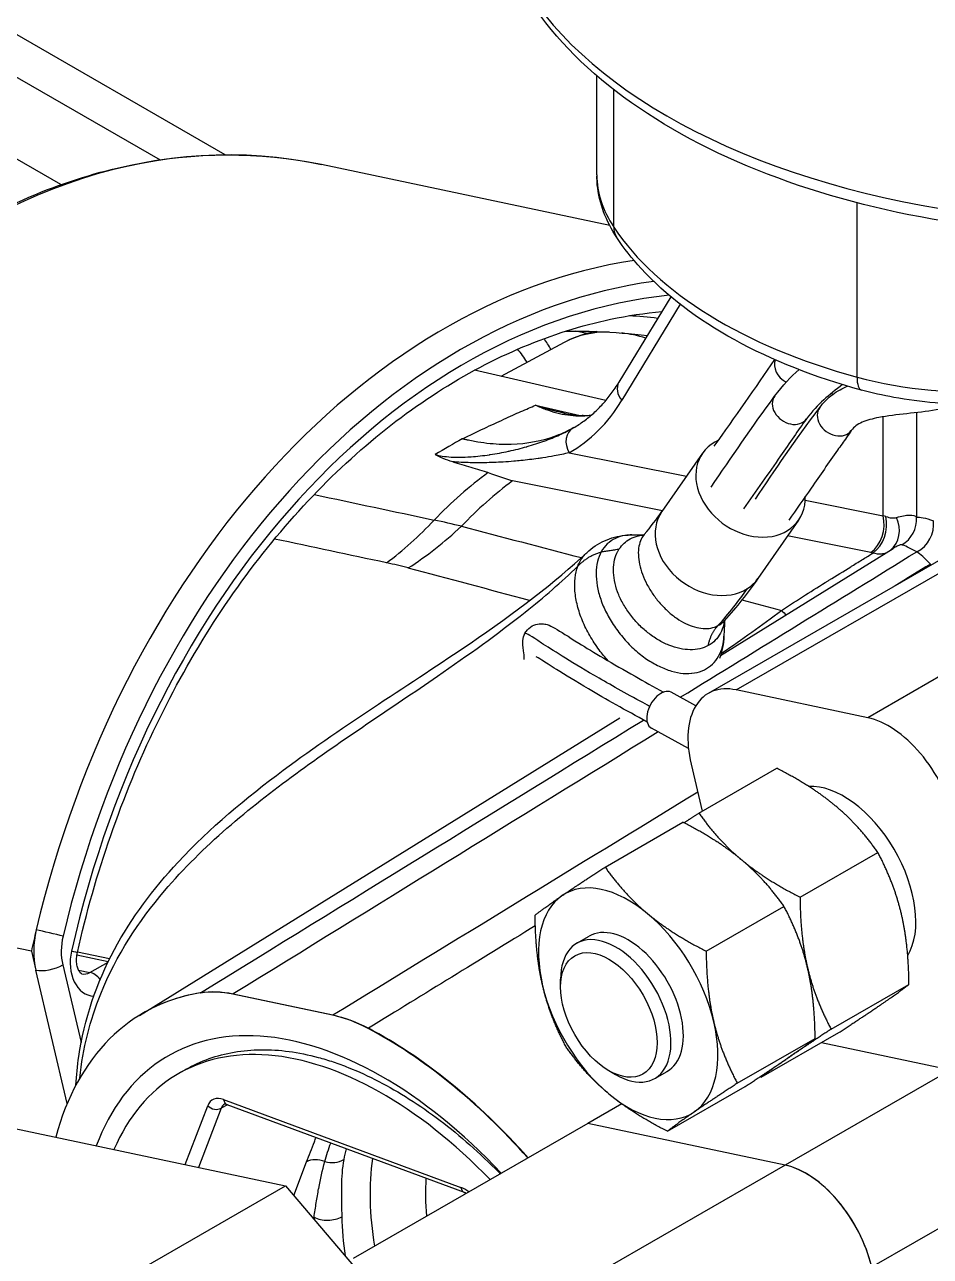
# Model space of a CAD drawing. Header units: millimetres. Extents: x 0 to 7722, y 0 to 5460.
# Drawn here: x 4718.5 to 4765, y 3560.3 to 3623.4 of the extents above; entities that cross this region are included whole.
import ezdxf

# ---------------------------------------------------------------- set-up
doc = ezdxf.new("R2010")
doc.units = ezdxf.units.MM
doc.header["$LTSCALE"] = 5
doc.layers.get('0').update_dxf_attribs({"linetype": 'CONTINUOUS'})

# ---------------------------------------------------------------- blocks, each defined once
blk = doc.blocks.new('RWFWFWEWEFWEFWEF')
for p, q in [((191.842, -4.457), (214.981, -17.781)), ((218.318, -17.53), (197.712, -5.664)), ((209.891, -19.055), (196.929, -11.591)), ((237.36, -18.55), (237.36, -13.477)), ((238.224, -21.234), (238.224, -14.183)), ((238.019, -21.15), (223.243, -18.028)), ((250.695, -28.923), (250.695, -19.986)), ((241.157, -24.801), (238.495, -29.181)), ((241.634, -25.185), (238.642, -30.107)), ((235.692, -27.142), (232.434, -28.881)), ((236.858, -26.686), (236.259, -26.56)), ((237.821, -30.12), (231.086, -28.571)), ((234.209, -30.365), (236.498, -30.886)), ((236.659, -30.922), (236.661, -30.923)), ((253.744, -30.742), (253.744, -36.103)), ((252.032, -36.023), (252.032, -30.951)), ((235.935, -32.802), (241.952, -34.006)), ((242.778, -32.822), (240.694, -35.809)), ((240.717, -35.777), (233.044, -34.241)), ((248.042, -35.225), (252.032, -36.023)), ((247.699, -36.255), (245.615, -39.242)), ((251.409, -37.917), (247.136, -37.062)), ((255.796, -37.804), (243.068, -45.133)), ((243.7, -43.187), (252.55, -37.705)), ((244.5, -44.956), (257.228, -37.626)), ((263.972, -39.051), (251.244, -46.381)), ((243.582, -43.26), (243.582, -43.26)), ((242.219, -44.104), (242.22, -44.104)), ((242.431, -45.766), (241.164, -45.075)), ((251.244, -46.381), (244.5, -44.956)), ((213.916, -61.635), (238.544, -46.38)), ((242.055, -47.953), (240.159, -46.919)), ((242.191, -48.754), (242.76, -51.168)), ((242.59, -51.265), (246.578, -48.969)), ((248.255, -49.924), (248.305, -49.895)), ((237.782, -54.034), (241.769, -51.738)), ((247.772, -55.577), (251.759, -53.281)), ((208.379, -58.349), (197.084, -55.962)), ((242.963, -58.346), (246.951, -56.05)), ((236.335, -57.942), (236.971, -57.576)), ((208.379, -58.349), (208.608, -59.319)), ((212.314, -58.894), (210.711, -58.555)), ((212.387, -58.745), (210.741, -58.397)), ((253.292, -58.562), (253.295, -58.561)), ((210.218, -66.151), (208.608, -59.319)), ((209.989, -59.054), (210.927, -63.032)), ((210.795, -59.313), (211.383, -59.438)), ((211.383, -59.438), (212.309, -58.904)), ((235.503, -60.187), (235.503, -59.78)), ((223.811, -61.626), (218.713, -60.548)), ((218.727, -60.539), (223.826, -61.617)), ((249.368, -62.348), (253.355, -60.052)), ((184.973, -62.674), (221.408, -70.373)), ((244.559, -65.117), (248.547, -62.821)), ((245.782, -64.808), (249.769, -62.512)), ((248.878, -63.025), (255.496, -64.424)), ((222.866, -63.735), (222.866, -63.735)), ((216.301, -64.403), (215.921, -64.622)), ((237.968, -64.468), (238.32, -64.672)), ((240.327, -64.875), (240.964, -64.508)), ((255.496, -64.424), (247.011, -69.31)), ((240.974, -67.577), (244.961, -65.281)), ((216.268, -69.287), (217.422, -66.271)), ((218.427, -66.219), (218.104, -66.4)), ((218.233, -65.948), (230.397, -70.453)), ((230.577, -70.718), (218.413, -66.214)), ((238.635, -66.171), (236.895, -67.172)), ((218.104, -66.4), (216.945, -69.43)), ((236.895, -67.172), (224.875, -74.095)), ((247.011, -69.31), (236.895, -67.172)), ((247.011, -69.31), (236.895, -67.172)), ((221.828, -70.869), (222.487, -69.148)), ((247.011, -69.31), (234.99, -76.232)), ((251.446, -74.533), (259.931, -69.647)), ((207.266, -78.517), (221.408, -70.373)), ((221.408, -70.373), (224.993, -74.595)), ((222.867, -71.982), (222.838, -72.058))]:
    blk.add_line(p, q)
for centre, major_axis, ratio, start_param, end_param in [((262.913, -3.563), (30.998, -0.652), 0.561286, 3.153568, 5.247793), ((214.391, -59.919), (8.852, 41.891), 0.724502, 0, 1.537782), ((250.86, -18.732), (13.499, -0.266), 0.562257, 3.152657, 3.152797), ((250.86, -18.732), (13.499, -0.266), 0.562257, 3.152797, 3.512322), ((260.689, -16.809), (23.998, -0.497), 0.561505, 3.512897, 4.29455), ((239.628, -20.93), (-1.25, -0.83), 0.771419, 5.81396, 6.283185), ((238.669, -65.049), (8.852, 41.891), 0.724502, 0.264858, 1.537782), ((239.343, -65.192), (8.646, 40.913), 0.724502, 0.253486, 1.537782), ((239.343, -65.192), (8.477, 40.114), 0.724502, 0.226885, 1.553165), ((230.874, -86.278), (12.653, 59.878), 0.724502, 0.069511, 0.102724), ((233.232, -28.471), (1.747, -3.033), 0.578093, 1.556124, 1.746406), ((241.93, -38.247), (-6.357, 11.039), 0.578093, 5.952942, 6.264632), ((241.93, -38.247), (6.357, -11.039), 0.578093, 2.589105, 2.732205), ((232.525, -28.878), (1.248, -2.166), 0.578093, 1.568151, 1.903005), ((247.391, -28.457), (-0.821, 0.571), 0.786203, 0.205409, 1.715619), ((256.316, -22.095), (13.499, -0.266), 0.562257, 4.293974, 5.456491), ((251.32, -28.137), (-0.394, -1.447), 0.335156, 5.374121, 6.283185), ((239.349, -29.7), (-0.855, 0.519), 0.777729, 0, 1.167195), ((225.471, -14.595), (10.48, -18.198), 0.578093, 6.281735, 6.590552), ((247.285, -30.482), (0.82, -0.572), 0.786826, 3.123008, 6.265824), ((249.688, -29.032), (0.801, -0.601), 0.779441, 4.901763, 4.995554), ((236.663, -31.89), (0.002, 1), 0.890964, 0, 0.267736), ((249.59, -31.073), (-0.813, 0.583), 0.788335, 6.265029, 9.412681), ((230.403, -30.1), (1.248, -2.166), 0.578093, 0.707373, 0.707492), ((236.642, -32.395), (-0.497, 0.868), 0.81597, 0.002047, 1.572843), ((226.178, -14.188), (9.981, -17.332), 0.578093, 6.281735, 6.283185), ((-2101.19, -1376.525), (-2336.742, -1347.371), 0.000036, 3.207629, 3.216085), ((245.238, -34.538), (2.461, -1.716), 0.786712, 2.696486, 6.812887), ((237.94, -52.733), (4.551, 21.537), 0.724502, 0.671291, 0.864539), ((239.352, -53.031), (-4.55, -21.534), 0.724502, 3.824039, 4.007607), ((243.155, -37.526), (2.461, -1.716), 0.786712, 3.141593, 5.96815), ((221.085, -21.304), (3.991, 19.598), 0.710219, 3.810256, 4.000942), ((222.178, -21.585), (-6.053, -19.062), 0.766627, 0.749046, 0.94049), ((198.8, -47.856), (-41.597, -4.607), 0.295781, 3.816873, 3.866928), ((250.971, -36.634), (-0.294, -1.471), 0.727768, 0.673576, 2.138908), ((251.075, -36.656), (-0.338, -1.461), 0.74443, 0.695534, 2.150563), ((247.657, -39.048), (6.122, 1.605), 0.467982, 0.627873, 0.660249), ((251.486, -36.612), (0.86, -1.229), 0.879359, 0.063014, 1.367357), ((251.881, -35.924), (0.973, 0.229), 0.375373, 5.222631, 5.222702), ((251.881, -35.924), (-0.499, 0.867), 0.578093, 4.151177, 4.151205), ((252.256, -36.209), (-0.164, -1.491), 0.994817, 0.624718, 1.750607), ((253.165, -36.524), (0.61, 1.37), 0.964376, 3.990012, 5.276946), ((206.298, -53.322), (28.564, 9.2), 0.437081, 0.595173, 0.651024), ((243.155, -37.526), (2.461, -1.716), 0.786712, 5.96815, 6.283185), ((245.494, -38.742), (1.719, -2.459), 0.0783, 5.707428, 5.948528), ((242.857, -40.561), (1.669, -2.493), 0.391416, 5.750853, 5.801519), ((245.563, -49.466), (-2.495, 4.333), 0.578093, 5.805153, 7.37595), ((240.661, -45.997), (0.503, 0.922), 0.592969, 0, 3.141593), ((252.307, -50.891), (2.495, -4.333), 0.578093, 1.092764, 2.663561), ((249.998, -54.69), (-2.62, 4.55), 0.578093, 3.4499, 6.000941), ((238.967, -61.042), (-3.244, 5.633), 0.578093, 5.281555, 6.328752), ((238.967, -61.042), (-3.244, 5.633), 0.578093, 0.045567, 1.092764), ((238.967, -61.042), (-3.244, 5.633), 0.578093, 4.234357, 5.281555), ((238.669, -65.049), (-8.852, -41.891), 0.724502, 4.679374, 4.705555), ((211.083, -57.893), (0.724, 3.424), 0.724502, 1.537782, 2.1467), ((209.329, -57.438), (-0.973, 0.23), 0.022752, 3.952177, 5.522973), ((238.967, -61.042), (1.996, -3.466), 0.578093, 6.276769, 9.431195), ((211.757, -58.036), (0.517, 2.446), 0.724502, 1.537782, 2.1467), ((238.331, -61.408), (1.996, -3.466), 0.578093, 5.495853, 10.21211), ((211.844, -58.678), (-0.414, -1.957), 0.724502, 4.694758, 6.384911), ((209.76, -58.201), (0.976, -0.219), 0.012152, 0, 0.810389), ((209.315, -58.911), (-0.973, -0.229), 0.375373, 0.67347, 2.244266), ((211.17, -58.535), (-0.207, -0.978), 0.724502, 0, 0.575904), ((211.595, -60.34), (0.499, -0.867), 0.578093, 1.895958, 2.663561), ((226.373, -82.773), (-12.245, 21.264), 0.578093, 6.068147, 6.805988), ((226.388, -82.764), (-12.245, 21.264), 0.578093, 6.068147, 6.301738), ((217.646, -61.825), (-0.241, 1.481), 0.797178, 0.318728, 0.332559), ((219.074, -61.876), (-0.31, -1.468), 0.724502, 3.743677, 3.757507), ((238.967, -61.042), (3.244, -5.633), 0.578093, 4.234357, 5.281555), ((224.173, -62.954), (0.31, 1.468), 0.724502, 0.602084, 0.615915), ((226.373, -82.773), (-10.979, 19.065), 0.578093, 5.097665, 6.730148), ((225.724, -63.532), (0.699, 1.327), 0.602004, 0.787421, 0.801252), ((226.373, -82.773), (12.245, -21.264), 0.578093, 1.914472, 2.400567), ((226.388, -82.764), (12.245, -21.264), 0.578093, 1.914462, 2.400567), ((238.967, -61.042), (3.244, -5.633), 0.578093, 0.045567, 1.092764), ((226.373, -82.773), (-10.452, 18.151), 0.578093, 5.118168, 6.69164), ((235.668, -77.42), (-10.016, 17.393), 0.578093, 0.400009, 0.400018), ((238.967, -61.042), (3.244, -5.633), 0.578093, 5.281555, 6.328752), ((218.419, -67.263), (0.749, -1.3), 0.578064, 2.534088, 3.581241), ((217.775, -66.067), (0.467, -0.179), 0.738368, 4.171399, 5.733468), ((218.772, -67.059), (0.504, -0.864), 0.577676, 3.130936, 3.577699), ((218.587, -65.745), (-0.174, -0.469), 0.669959, 5.390621, 6.283185), ((218.772, -67.059), (0.504, -0.864), 0.577676, 3.129944, 3.130936), ((223.145, -69.812), (0.934, -0.357), 0.738368, 1.561048, 2.591876), ((223.691, -68.44), (0.985, -0.173), 0.731305, 4.562134, 5.614116), ((236.472, -76.957), (-7.577, 13.157), 0.578093, 0.635774, 0.994916), ((248.074, -73.821), (-2.495, 4.333), 0.578093, 4.234357, 5.805153), ((248.074, -73.821), (2.495, -4.333), 0.578093, 1.092764, 2.663561), ((237.899, -76.135), (6.578, -11.424), 0.578093, 3.855112, 4.034448), ((230.582, -71.767), (0.749, -1.3), 0.578112, 2.158307, 2.534075), ((230.75, -70.249), (-0.174, -0.469), 0.669959, 5.390621, 6.283185), ((223.574, -71.575), (1, 0.023), 0.560374, 3.914163, 5.493686), ((235.006, -77.801), (7.567, -13.141), 0.578093, 3.95537, 4.110564), ((234.293, -78.212), (8.066, -14.008), 0.578093, 3.95537, 3.963829)]:
    blk.add_ellipse(centre, major_axis=major_axis, ratio=ratio, start_param=start_param, end_param=end_param)
blk.add_ellipse((237.977, -61.612), major_axis=(1.747, -3.033), ratio=0.578093)
for points, knots in [([(278.105, -19.545), (275.188, -20.445), (271.961, -21.072), (265.432, -21.684), (262.049, -21.685), (255.523, -21.086), (252.298, -20.481), (246.382, -18.74), (243.62, -17.583), (238.875, -14.839), (236.84, -13.216), (233.768, -9.665), (232.695, -7.688), (232.046, -4.953), (231.949, -4.239), (231.922, -3.526)], [0, 0, 0, 0, 1.004464, 1.004464, 1.994241, 1.994241, 2.980189, 2.980189, 3.968256, 3.968256, 4.964003, 4.964003, 5.96166, 5.96166, 6.307423, 6.307423, 6.307423, 6.307423]), ([(184.078, -52.078), (185.081, -47.835), (186.558, -43.715), (190.329, -36.096), (192.622, -32.599), (197.821, -26.55), (200.727, -24), (206.897, -20.092), (210.162, -18.735), (216.747, -17.366), (220.066, -17.356), (223.243, -18.028)], [5.321308, 5.321308, 5.321308, 5.321308, 5.628864, 5.628864, 5.93642, 5.93642, 6.243977, 6.243977, 6.551533, 6.551533, 6.859089, 6.859089, 6.859089, 6.859089]), ([(238.379, -21.76), (237.828, -20.931), (237.476, -20.002), (237.371, -18.917), (237.363, -18.773), (237.361, -18.628)], [0, 0, 0, 0, 0.4119948, 0.4119948, 0.4749658, 0.4749658, 0.4749658, 0.4749658]), ([(250.926, -29.585), (248.559, -28.941), (246.337, -28.064), (242.529, -25.967), (240.89, -24.725), (239.164, -22.843), (238.743, -22.31), (238.379, -21.76)], [0, 0, 0, 0, 0.777426, 0.777426, 1.548728, 1.548728, 1.836962, 1.836962, 1.836962, 1.836962]), ([(210.736, -58.421), (211.65, -54.352), (213.024, -50.394), (216.558, -43.082), (218.716, -39.73), (223.598, -33.958), (226.32, -31.539), (232.052, -27.856), (235.059, -26.593), (238.943, -25.77), (239.822, -25.636), (240.697, -25.557)], [5.305924, 5.305924, 5.305924, 5.305924, 5.616557, 5.616557, 5.92719, 5.92719, 6.237823, 6.237823, 6.548456, 6.548456, 6.639351, 6.639351, 6.639351, 6.639351]), ([(237.342, -26.582), (236.79, -26.676), (236.256, -26.851), (235.738, -27.117), (235.715, -27.129), (235.692, -27.142)], [4.9798992, 4.9798992, 4.9798992, 4.9798992, 5.1632594, 5.1632594, 5.1718677, 5.1718677, 5.1718677, 5.1718677]), ([(235.774, -26.562), (236.308, -26.556), (236.841, -26.563), (238.236, -26.617), (239.095, -26.685), (239.949, -26.788)], [0.41550258, 0.41550258, 0.41550258, 0.41550258, 0.45234859, 0.45234859, 0.5122702, 0.5122702, 0.5122702, 0.5122702]), ([(265.006, -28.564), (263.855, -29.128), (262.531, -29.571), (259.773, -30.156), (258.309, -30.312), (255.421, -30.339), (253.961, -30.214), (252.02, -29.857), (251.465, -29.731), (250.926, -29.585)], [0, 0, 0, 0, 0.448959, 0.448959, 0.886187, 0.886187, 1.316234, 1.316234, 1.492445, 1.492445, 1.492445, 1.492445]), ([(236.158, -31.519), (236.343, -31.413), (236.522, -31.297), (236.869, -31.044), (237.037, -30.908), (237.361, -30.616), (237.518, -30.461), (237.818, -30.129), (237.962, -29.953), (238.238, -29.582), (238.37, -29.386), (238.495, -29.181)], [2.0488282, 2.0488282, 2.0488282, 2.0488282, 2.1103014, 2.1103014, 2.1717747, 2.1717747, 2.233248, 2.233248, 2.2947212, 2.2947212, 2.3561945, 2.3561945, 2.3561945, 2.3561945]), ([(249.948, -29.303), (249.617, -29.57), (249.291, -29.818), (248.689, -30.353), (248.397, -30.655), (248.097, -31.066)], [0.7619202, 0.7619202, 0.7619202, 0.7619202, 1.0477567, 1.0477567, 1.324285, 1.324285, 1.324285, 1.324285]), ([(248.786, -30.478), (248.969, -30.235), (249.204, -29.988), (249.691, -29.632), (249.949, -29.493), (250.211, -29.382)], [0, 0, 0, 0, 0.1292894, 0.1292894, 0.2565254, 0.2565254, 0.2565254, 0.2565254]), ([(230.458, -32.084), (231.249, -31.704), (231.959, -31.371), (232.59, -31.082), (232.906, -30.937), (233.202, -30.804), (233.472, -30.685), (233.741, -30.566), (233.986, -30.459), (234.209, -30.365)], [0, 0, 0, 0, 0.5, 0.5, 0.5, 0.75, 0.75, 0.75, 1, 1, 1, 1]), ([(236.43, -30.925), (236.048, -30.918), (235.679, -30.861), (235.128, -30.716), (234.945, -30.658), (234.578, -30.525), (234.394, -30.449), (234.209, -30.365)], [0, 0, 0, 0, 0.5, 0.5, 0.75, 0.75, 1, 1, 1, 1]), ([(235.682, -30.772), (235.672, -30.77), (235.662, -30.768), (235.173, -30.655), (234.692, -30.52), (234.209, -30.365)], [0.4896443, 0.4896443, 0.4896443, 0.4896443, 0.5, 0.5, 1, 1, 1, 1]), ([(256.088, -30.32), (256.086, -30.32), (256.084, -30.321), (255.972, -30.349), (255.862, -30.376), (255.422, -30.477), (255.09, -30.544), (253.755, -30.776), (252.696, -30.819), (251.495, -31.053), (251.198, -31.133), (250.835, -31.292), (250.727, -31.352), (250.549, -31.485), (250.489, -31.54), (250.398, -31.663)], [0.642711, 0.642711, 0.642711, 0.642711, 0.643893, 0.643893, 0.69975, 0.69975, 0.867339, 0.867339, 1.370271, 1.370271, 1.549789, 1.549789, 1.642344, 1.642344, 1.736091, 1.736091, 1.736091, 1.736091]), ([(229.068, -32.884), (229.188, -32.918), (229.312, -32.946), (229.441, -32.967), (229.586, -32.991), (229.737, -33.007), (229.892, -33.017), (229.91, -33.018), (229.927, -33.019), (229.945, -33.02), (230.085, -33.027), (230.229, -33.029), (230.373, -33.027), (230.537, -33.025), (230.701, -33.018), (230.866, -33.007), (230.882, -33.006), (230.897, -33.005), (230.913, -33.003), (231.228, -32.981), (231.544, -32.944), (231.858, -32.898), (231.87, -32.896), (231.882, -32.894), (231.894, -32.893), (232.211, -32.845), (232.525, -32.787), (232.833, -32.721), (232.841, -32.719), (232.85, -32.717), (232.859, -32.715), (233.169, -32.648), (233.475, -32.571), (233.771, -32.486), (233.776, -32.485), (233.782, -32.483), (233.787, -32.482), (234.085, -32.396), (234.373, -32.304), (234.648, -32.204), (234.651, -32.203), (234.654, -32.202), (234.657, -32.201), (234.933, -32.101), (235.198, -31.994), (235.446, -31.882), (235.696, -31.768), (235.931, -31.65), (236.144, -31.528)], [0, 0, 0, 0, 0.055632, 0.055632, 0.055632, 0.117963, 0.117963, 0.117963, 0.125, 0.125, 0.125, 0.180894, 0.180894, 0.180894, 0.244059, 0.244059, 0.244059, 0.25, 0.25, 0.25, 0.37037, 0.37037, 0.37037, 0.375, 0.375, 0.375, 0.496618, 0.496618, 0.496618, 0.5, 0.5, 0.5, 0.62271, 0.62271, 0.62271, 0.625, 0.625, 0.625, 0.748644, 0.748644, 0.748644, 0.75, 0.75, 0.75, 0.874419, 0.874419, 0.874419, 1, 1, 1, 1]), ([(236.181, -31.506), (235.891, -31.671), (235.589, -31.813), (234.559, -32.202), (233.787, -32.35), (232.565, -32.384), (232.152, -32.365), (231.52, -32.292), (231.309, -32.26), (230.99, -32.202), (230.884, -32.181), (230.724, -32.146), (230.671, -32.134), (230.591, -32.116), (230.564, -32.109), (230.524, -32.1), (230.51, -32.097), (230.492, -32.092), (230.483, -32.09), (230.474, -32.088), (230.47, -32.087), (230.465, -32.086), (230.463, -32.086), (230.46, -32.086), (230.459, -32.086), (230.458, -32.086), (230.457, -32.086), (230.457, -32.086)], [-0.6003504, -0.6003504, -0.6003504, -0.6003504, -0.4914782, -0.4914782, -0.2439408, -0.2439408, -0.1218235, -0.1218235, -0.0614304, -0.0614304, -0.0314295, -0.0314295, -0.0164771, -0.0164771, -0.0089012, -0.0089012, -0.0049484, -0.0049484, -0.0032259, -0.0032259, -0.0022925, -0.0022925, -0.0016058, -0.0016058, -0.0011924, -0.0011924, -0.0009483, -0.0009483, -0.0009483, -0.0009483]), ([(248.097, -31.066), (247.689, -31.623), (247.221, -32.321), (246.146, -33.857), (245.515, -34.766), (244.882, -35.677)], [0, 0, 0, 0, 0.3749684, 0.3749684, 0.9127865, 0.9127865, 0.9127865, 0.9127865]), ([(250.398, -31.663), (250.327, -31.759), (250.243, -31.887), (250.003, -32.237), (249.846, -32.454), (249.238, -33.303), (248.801, -33.959), (247.962, -35.159), (247.577, -35.71), (247.193, -36.261)], [0, 0, 0, 0, 0.0723957, 0.0723957, 0.2002181, 0.2002181, 0.5836574, 0.5836574, 0.9105537, 0.9105537, 0.9105537, 0.9105537]), ([(235.935, -32.802), (235.693, -32.857), (235.438, -32.91), (235.174, -32.959), (234.984, -32.994), (234.789, -33.027), (234.591, -33.058), (234.511, -33.07), (234.43, -33.082), (234.349, -33.094), (234.063, -33.135), (233.77, -33.17), (233.471, -33.2), (233.35, -33.213), (233.229, -33.224), (233.107, -33.234), (232.924, -33.25), (232.738, -33.263), (232.552, -33.274), (232.24, -33.293), (231.925, -33.305), (231.609, -33.311), (231.588, -33.311), (231.567, -33.311), (231.547, -33.311), (231.249, -33.315), (230.949, -33.313), (230.652, -33.302), (230.492, -33.296), (230.332, -33.288), (230.173, -33.276), (230.106, -33.271), (230.039, -33.266), (229.973, -33.26)], [0, 0, 0, 0, 0.1454317, 0.1454317, 0.1454317, 0.25, 0.25, 0.25, 0.292156, 0.292156, 0.292156, 0.4403667, 0.4403667, 0.4403667, 0.5, 0.5, 0.5, 0.5898752, 0.5898752, 0.5898752, 0.7402143, 0.7402143, 0.7402143, 0.75, 0.75, 0.75, 0.8915088, 0.8915088, 0.8915088, 0.9678559, 0.9678559, 0.9678559, 1, 1, 1, 1]), ([(229.973, -33.26), (229.799, -33.211), (229.634, -33.156), (229.33, -33.031), (229.192, -32.96), (229.068, -32.884)], [0.0000003, 0.0000003, 0.0000003, 0.0000003, 0.5, 0.5, 1, 1, 1, 1]), ([(229.973, -33.26), (230.279, -33.347), (230.598, -33.439), (231.186, -33.616), (231.523, -33.721), (231.798, -33.817)], [0.0000013, 0.0000013, 0.0000013, 0.0000013, 0.1441457, 0.1441457, 0.2817748, 0.2817748, 0.2817748, 0.2817748]), ([(252.718, -36.119), (252.978, -36.036), (253.2, -35.993), (253.551, -35.986), (253.681, -36.023), (253.744, -36.103)], [0, 0, 0, 0, 0.5, 0.5, 1, 1, 1, 1]), ([(252.171, -36.066), (252.279, -36.102), (252.38, -36.126), (252.563, -36.146), (252.645, -36.142), (252.718, -36.119)], [0, 0, 0, 0, 0.5, 0.5, 1, 1, 1, 1]), ([(236.841, -37.922), (237.109, -37.67), (237.425, -37.459), (238.085, -37.162), (238.438, -37.068), (238.911, -37.016), (239.033, -37.009), (239.155, -37.008)], [0, 0, 0, 0, 0.112599, 0.112599, 0.2219703, 0.2219703, 0.2595981, 0.2595981, 0.2595981, 0.2595981]), ([(239.155, -37.008), (239.033, -37.009), (238.916, -37.019), (238.628, -37.066), (238.46, -37.118), (238.156, -37.263), (238.018, -37.357), (237.776, -37.586), (237.671, -37.722), (237.586, -37.875)], [0.8863068, 0.8863068, 0.8863068, 0.8863068, 0.90625, 0.90625, 0.9375, 0.9375, 0.96875, 0.96875, 1, 1, 1, 1]), ([(238.509, -37.729), (238.649, -37.515), (238.838, -37.34), (239.198, -37.144), (239.342, -37.09), (239.583, -37.035), (239.673, -37.021), (239.766, -37.012)], [0.4470445, 0.4470445, 0.4470445, 0.4470445, 0.5, 0.5, 0.53125, 0.53125, 0.5488104, 0.5488104, 0.5488104, 0.5488104]), ([(239.789, -36.989), (239.731, -37.059), (239.68, -37.137), (239.584, -37.333), (239.543, -37.458), (239.493, -37.726), (239.482, -37.87), (239.491, -38.179), (239.511, -38.344), (239.58, -38.678), (239.63, -38.851), (239.76, -39.201), (239.838, -39.374), (240.02, -39.717), (240.125, -39.888), (240.35, -40.215), (240.471, -40.372), (240.731, -40.67), (240.87, -40.811), (241.155, -41.066), (241.302, -41.181), (241.606, -41.387), (241.76, -41.475), (242.064, -41.623), (242.216, -41.683), (242.515, -41.77), (242.66, -41.797), (242.941, -41.817), (243.079, -41.809), (243.337, -41.76), (243.457, -41.718), (243.567, -41.66)], [0.5383145, 0.5383145, 0.5383145, 0.5383145, 0.5625, 0.5625, 0.59375, 0.59375, 0.625, 0.625, 0.65625, 0.65625, 0.6875, 0.6875, 0.71875, 0.71875, 0.75, 0.75, 0.78125, 0.78125, 0.8125, 0.8125, 0.84375, 0.84375, 0.875, 0.875, 0.90625, 0.90625, 0.9375, 0.9375, 0.96875, 0.96875, 0.9999637, 0.9999637, 0.9999637, 0.9999637]), ([(239.737, -37.032), (239.737, -37.032), (239.752, -37.024), (239.775, -37.004), (239.784, -36.995), (239.789, -36.989)], [0.1431532, 0.1431532, 0.1431532, 0.1431532, 0.2247674, 0.2247674, 0.2756397, 0.2756397, 0.2756397, 0.2756397]), ([(237.586, -37.875), (237.418, -38.18), (237.332, -38.551), (237.324, -39.172), (237.34, -39.393), (237.418, -39.848), (237.477, -40.077), (237.635, -40.541), (237.736, -40.777), (237.973, -41.239), (238.107, -41.465), (238.408, -41.904), (238.574, -42.122), (238.926, -42.53), (239.11, -42.719), (239.498, -43.069), (239.703, -43.231), (240.122, -43.514), (240.333, -43.634), (240.758, -43.838), (240.972, -43.923), (241.388, -44.048), (241.591, -44.088), (241.988, -44.123), (242.181, -44.115), (242.542, -44.054), (242.713, -43.999), (243.025, -43.846), (243.163, -43.751), (243.406, -43.521), (243.512, -43.384), (243.684, -43.078), (243.751, -42.908), (243.839, -42.557), (243.864, -42.384), (243.872, -42.202)], [0, 0, 0, 0, 0.0625, 0.0625, 0.09375, 0.09375, 0.125, 0.125, 0.15625, 0.15625, 0.1875, 0.1875, 0.21875, 0.21875, 0.25, 0.25, 0.28125, 0.28125, 0.3125, 0.3125, 0.34375, 0.34375, 0.375, 0.375, 0.40625, 0.40625, 0.4375, 0.4375, 0.46875, 0.46875, 0.5, 0.5, 0.53125, 0.53125, 0.5584463, 0.5584463, 0.5584463, 0.5584463]), ([(243.071, -42.678), (242.938, -42.751), (242.792, -42.806), (242.48, -42.878), (242.312, -42.896), (241.969, -42.892), (241.793, -42.872), (241.428, -42.793), (241.242, -42.734), (240.872, -42.586), (240.686, -42.494), (240.318, -42.278), (240.14, -42.156), (239.798, -41.884), (239.631, -41.732), (239.321, -41.41), (239.178, -41.24), (238.913, -40.883), (238.792, -40.695), (238.584, -40.318), (238.496, -40.126), (238.352, -39.735), (238.299, -39.542), (238.229, -39.164), (238.211, -38.975), (238.214, -38.619), (238.234, -38.451), (238.309, -38.133), (238.365, -37.983), (238.46, -37.808), (238.484, -37.768), (238.509, -37.729)], [0.0000441, 0.0000441, 0.0000441, 0.0000441, 0.03125, 0.03125, 0.0625, 0.0625, 0.09375, 0.09375, 0.125, 0.125, 0.15625, 0.15625, 0.1875, 0.1875, 0.21875, 0.21875, 0.25, 0.25, 0.28125, 0.28125, 0.3125, 0.3125, 0.34375, 0.34375, 0.375, 0.375, 0.40625, 0.40625, 0.4375, 0.4375, 0.4470445, 0.4470445, 0.4470445, 0.4470445]), ([(252.99, -37.514), (252.971, -37.508), (252.94, -37.513), (252.898, -37.526), (252.857, -37.54), (252.806, -37.562), (252.746, -37.593), (252.688, -37.622), (252.622, -37.66), (252.55, -37.705)], [0, 0, 0, 0, 0.2513221, 0.2513221, 0.2513221, 0.5, 0.5, 0.5, 0.7418689, 0.7418689, 0.7418689, 0.7418689]), ([(210.666, -65.205), (210.69, -64.715), (210.735, -64.228), (211.083, -61.847), (211.721, -59.969), (213.507, -56.639), (214.642, -55.137), (217.531, -52.024), (219.391, -50.48), (224.5, -46.684), (227.881, -44.606), (233.163, -40.993), (235.254, -39.418), (236.841, -37.922)], [0.53471, 0.53471, 0.53471, 0.53471, 0.686219, 0.686219, 1.281233, 1.281233, 1.851362, 1.851362, 2.591863, 2.591863, 3.842482, 3.842482, 4.808724, 4.808724, 4.808724, 4.808724]), ([(236.383, -38.619), (236.454, -38.434), (236.547, -38.267), (236.66, -38.122), (236.716, -38.05), (236.776, -37.983), (236.841, -37.922)], [0, 0, 0, 0, 0.03125, 0.03125, 0.03125, 0.0467406, 0.0467406, 0.0467406, 0.0467406]), ([(246.831, -40.878), (247.238, -40.61), (247.644, -40.347), (248.05, -40.088), (248.437, -39.842), (248.823, -39.599), (249.207, -39.36), (249.223, -39.35), (249.239, -39.34), (249.255, -39.33), (249.632, -39.096), (250.006, -38.865), (250.377, -38.637), (250.398, -38.624), (250.418, -38.612), (250.438, -38.599), (250.633, -38.48), (250.826, -38.361), (251.016, -38.245), (251.184, -38.142), (251.35, -38.04), (251.513, -37.94)], [0, 0, 0, 0, 0.2557673, 0.2557673, 0.2557673, 0.5, 0.5, 0.5, 0.5102627, 0.5102627, 0.5102627, 0.75, 0.75, 0.75, 0.763125, 0.763125, 0.763125, 0.8887753, 0.8887753, 0.8887753, 1, 1, 1, 1]), ([(252.161, -37.946), (252.097, -37.971), (252.027, -37.987), (251.821, -38.004), (251.673, -37.986), (251.513, -37.94)], [0.2136219, 0.2136219, 0.2136219, 0.2136219, 0.5, 0.5, 0.9999997, 0.9999997, 0.9999997, 0.9999997]), ([(210.861, -64.853), (211.017, -63.333), (211.392, -61.879), (212.738, -58.549), (213.886, -56.802), (217.181, -52.935), (219.518, -51.022), (224.338, -47.49), (226.833, -45.874), (230.768, -43.166), (232.285, -42.083), (234.644, -40.202), (235.548, -39.424), (236.383, -38.619)], [0.1026288, 0.1026288, 0.1026288, 0.1026288, 0.1871957, 0.1871957, 0.3110251, 0.3110251, 0.4967692, 0.4967692, 0.6825134, 0.6825134, 0.8063428, 0.8063428, 0.8905582, 0.8905582, 0.8905582, 0.8905582]), ([(237.943, -43.465), (237.781, -43.288), (237.628, -43.102), (237.483, -42.906), (237.306, -42.667), (237.146, -42.421), (237.003, -42.171), (236.859, -41.921), (236.731, -41.664), (236.623, -41.406), (236.516, -41.147), (236.43, -40.891), (236.366, -40.638), (236.302, -40.385), (236.259, -40.133), (236.238, -39.896), (236.218, -39.659), (236.218, -39.434), (236.242, -39.219), (236.266, -39.004), (236.313, -38.804), (236.383, -38.619)], [0.7868628, 0.7868628, 0.7868628, 0.7868628, 0.8125, 0.8125, 0.8125, 0.84375, 0.84375, 0.84375, 0.875, 0.875, 0.875, 0.90625, 0.90625, 0.90625, 0.9375, 0.9375, 0.9375, 0.96875, 0.96875, 0.96875, 1, 1, 1, 1]), ([(233.637, -43.39), (233.641, -43.224), (233.624, -43.088), (233.594, -42.87), (233.579, -42.788), (233.561, -42.594), (233.547, -42.49), (233.604, -42.211), (233.648, -42.08), (233.812, -41.845), (233.924, -41.741), (234.164, -41.61), (234.289, -41.575), (234.512, -41.552), (234.609, -41.561), (234.781, -41.594), (234.851, -41.618), (235.03, -41.69), (235.116, -41.738), (235.502, -41.96), (235.883, -42.211), (237.161, -43.006), (238.167, -43.608), (239.781, -44.518), (240.271, -44.789), (240.777, -45.064)], [0.881497, 0.881497, 0.881497, 0.881497, 1.114133, 1.114133, 1.273198, 1.273198, 1.393123, 1.393123, 1.461816, 1.461816, 1.522586, 1.522586, 1.577874, 1.577874, 1.634313, 1.634313, 1.702941, 1.702941, 1.839419, 1.839419, 2.251052, 2.251052, 2.791362, 2.791362, 3.009148, 3.009148, 3.009148, 3.009148]), ([(243.898, -41.401), (243.888, -41.47), (243.876, -41.536), (243.823, -41.761), (243.767, -41.91), (243.621, -42.183), (243.533, -42.304), (243.326, -42.514), (243.206, -42.604), (243.072, -42.678)], [0.893654, 0.893654, 0.893654, 0.893654, 0.90625, 0.90625, 0.9375, 0.9375, 0.96875, 0.96875, 1, 1, 1, 1]), ([(243.568, -41.66), (243.678, -41.602), (243.776, -41.529), (243.872, -41.43), (243.882, -41.418), (243.893, -41.407)], [0, 0, 0, 0, 0.03125, 0.03125, 0.03528994, 0.03528994, 0.03528994, 0.03528994]), ([(240.064, -45.799), (239.92, -45.721), (239.76, -45.634), (238.647, -45.025), (237.89, -44.595), (235.916, -43.446), (235.063, -42.899), (233.987, -42.201), (233.763, -42.052), (233.671, -42.071), (233.662, -42.079), (233.656, -42.091)], [0.001405, 0.001405, 0.001405, 0.001405, 0.0170228, 0.0170228, 0.0967237, 0.0967237, 0.2561254, 0.2561254, 0.4155271, 0.4155271, 0.4432147, 0.4432147, 0.4432147, 0.4432147]), ([(239.94, -46.601), (238.838, -46), (237.805, -45.417), (236.294, -44.525), (235.734, -44.181), (234.985, -43.712), (234.731, -43.55), (234.391, -43.339), (234.274, -43.274), (234.256, -43.265), (234.256, -43.265), (234.256, -43.265)], [0.035921, 0.035921, 0.035921, 0.035921, 0.508288, 0.508288, 0.856531, 0.856531, 1.100379, 1.100379, 1.305978, 1.305978, 1.319866, 1.319866, 1.319866, 1.319866]), ([(210.963, -59.514), (210.956, -59.512), (210.948, -59.511), (210.906, -59.48), (210.874, -59.449), (210.811, -59.351), (210.782, -59.292), (210.734, -59.151), (210.716, -59.071), (210.694, -58.895), (210.69, -58.798), (210.702, -58.607), (210.715, -58.513), (210.736, -58.421)], [3.717497, 3.717497, 3.717497, 3.717497, 4.035182, 4.035182, 4.352868, 4.352868, 4.605312, 4.605312, 4.843153, 4.843153, 5.08335, 5.08335, 5.305924, 5.305924, 5.305924, 5.305924]), ([(213.916, -61.635), (213.908, -61.64), (213.899, -61.646), (213.881, -61.657), (213.872, -61.662), (213.855, -61.673), (213.846, -61.679), (213.828, -61.69), (213.82, -61.696), (213.802, -61.707), (213.793, -61.713), (213.784, -61.718)], [5.208973894, 5.208973894, 5.208973894, 5.208973894, 5.210936361, 5.210936361, 5.212898828, 5.212898828, 5.214861296, 5.214861296, 5.216823763, 5.216823763, 5.21878623, 5.21878623, 5.21878623, 5.21878623]), ([(216.301, -64.402), (216.678, -64.185), (217.074, -64.003), (217.489, -63.855), (217.899, -63.708), (218.328, -63.595), (218.775, -63.518), (219.222, -63.441), (219.681, -63.4), (220.15, -63.395), (221.087, -63.385), (222.062, -63.516), (223.08, -63.791), (223.334, -63.859), (223.592, -63.937), (223.849, -64.023), (224.107, -64.11), (224.365, -64.204), (224.623, -64.307), (225.14, -64.512), (225.66, -64.75), (226.181, -65.019), (226.702, -65.289), (227.225, -65.59), (227.75, -65.925), (228.275, -66.259), (228.804, -66.628), (229.323, -67.021), (230.36, -67.809), (231.368, -68.7), (232.346, -69.695), (232.366, -69.716), (232.386, -69.737), (232.407, -69.757)], [0.06443225, 0.06443225, 0.06443225, 0.06443225, 0.06640625, 0.06640625, 0.06640625, 0.06835938, 0.06835938, 0.06835938, 0.0703125, 0.0703125, 0.0703125, 0.07421875, 0.07421875, 0.07421875, 0.07519531, 0.07519531, 0.07519531, 0.07617188, 0.07617188, 0.07617188, 0.078125, 0.078125, 0.078125, 0.08007813, 0.08007813, 0.08007813, 0.08203125, 0.08203125, 0.08203125, 0.0859375, 0.0859375, 0.0859375, 0.08601847, 0.08601847, 0.08601847, 0.08601847]), ([(218.413, -66.214), (218.367, -66.197), (218.33, -66.191), (218.285, -66.188), (218.276, -66.192), (218.274, -66.192), (218.274, -66.192), (218.274, -66.192)], [0, 0, 0, 0, 0.0294646, 0.0294646, 0.05928499, 0.05928499, 0.06584773, 0.06584773, 0.06584773, 0.06584773]), ([(222.487, -69.148), (222.618, -68.805), (222.752, -68.461), (222.884, -68.118), (222.899, -68.079), (222.914, -68.04), (222.929, -68.001), (222.942, -67.967), (222.954, -67.934), (222.967, -67.9)], [0, 0, 0, 0, 0.001630315, 0.001630315, 0.001630315, 0.001816844, 0.001816844, 0.001816844, 0.001976456, 0.001976456, 0.001976456, 0.001976456]), ([(222.867, -71.982), (222.904, -71.729), (222.94, -71.483), (222.979, -71.241), (223.017, -70.997), (223.058, -70.758), (223.102, -70.523), (223.103, -70.517), (223.104, -70.512), (223.105, -70.507), (223.193, -70.033), (223.294, -69.575), (223.418, -69.126)], [0, 0, 0, 0, 0.2461, 0.2461, 0.2461, 0.494411, 0.494411, 0.494411, 0.5, 0.5, 0.5, 1, 1, 1, 1]), ([(224.385, -69.023), (224.308, -69.469), (224.276, -69.928), (224.268, -70.411), (224.263, -70.653), (224.265, -70.902), (224.269, -71.158), (224.274, -71.415), (224.281, -71.68), (224.287, -71.956)], [0, 0, 0, 0, 0.5, 0.5, 0.5, 0.750078, 0.750078, 0.750078, 1, 1, 1, 1])]:
    blk.add_open_spline(points, degree=3, knots=knots)
for points, degree in [([(243.381, -32.465), (244.437, -30.967), (245.494, -29.477), (246.478, -28.022)], 3), ([(246.473, -29.898), (246.882, -29.34), (247.308, -28.903), (247.721, -28.536)], 3), ([(243.213, -34.557), (244.258, -33.032), (245.304, -31.492), (246.473, -29.898)], 3), ([(235.682, -30.772), (235.682, -30.772), (235.682, -30.772), (235.682, -30.772)], 3), ([(235.682, -30.772), (236.017, -30.848), (236.342, -30.889), (236.665, -30.89)], 3), ([(237.055, -30.888), (236.842, -30.917), (236.633, -30.928), (236.43, -30.925)], 3), ([(236.665, -30.89), (236.801, -30.89), (236.939, -30.883), (237.08, -30.868)], 3), ([(245.484, -35.173), (246.489, -33.686), (247.492, -32.197), (248.786, -30.478)], 3), ([(231.798, -33.817), (232.215, -33.964), (232.63, -34.105), (233.044, -34.241)], 3), ([(222.874, -34.938), (224.923, -35.374), (226.973, -35.81), (229.022, -36.246)], 3), ([(239.79, -36.988), (240.123, -36.59), (240.424, -36.197), (240.694, -35.809)], 3), ([(230.416, -36.569), (232.466, -37.103), (234.517, -37.638), (236.569, -38.175)], 3), ([(253.744, -36.103), (253.916, -36.08), (254.195, -36.139), (254.608, -36.288)], 3), ([(226.583, -38.438), (224.67, -38.032), (222.757, -37.625), (220.843, -37.219)], 3), ([(239.155, -37.008), (239.361, -37.007), (239.568, -37.006), (239.774, -37.004)], 3), ([(239.79, -36.988), (239.79, -36.988), (239.79, -36.988), (239.789, -36.989)], 3), ([(237.586, -37.875), (238.509, -37.729)], 1), ([(241.638, -45.333), (245.676, -42.846), (249.715, -40.359), (253.753, -37.871)], 3), ([(252.55, -37.705), (252.55, -37.705), (252.55, -37.705), (252.55, -37.705)], 3), ([(253.753, -37.871), (253.372, -37.67), (253.126, -37.554), (252.99, -37.514)], 3), ([(254.453, -38.503), (254.163, -38.205), (253.934, -37.996), (253.753, -37.871)], 3), ([(236.612, -38.187), (236.612, -38.187), (236.612, -38.187), (236.612, -38.187)], 3), ([(237.392, -38.391), (237.392, -38.391), (237.392, -38.391), (237.392, -38.391)], 3), ([(251.513, -37.94), (251.479, -37.932), (251.444, -37.924), (251.409, -37.917)], 3), ([(254.453, -38.503), (253.852, -38.874), (253.25, -39.245), (252.649, -39.616)], 3), ([(233.913, -40.373), (231.84, -39.816), (229.768, -39.259), (227.696, -38.705)], 3), ([(243.567, -41.66), (244.129, -41.025), (244.634, -40.39), (245.076, -39.757)], 3), ([(245.615, -39.242), (245.102, -39.978), (244.524, -40.699), (243.893, -41.407)], 3), ([(244.795, -40.339), (245.473, -40.519), (246.152, -40.698), (246.831, -40.878)], 3), ([(243.799, -43.041), (244.786, -42.372), (245.792, -41.645), (246.831, -40.878)], 3), ([(238.144, -41.512), (238.144, -41.512), (238.144, -41.512), (238.144, -41.512)], 3), ([(243.567, -41.66), (243.567, -41.66), (243.567, -41.66), (243.568, -41.66)], 3), ([(243.893, -41.407), (243.879, -41.422), (243.871, -41.436), (243.871, -41.436)], 3), ([(243.908, -41.39), (243.896, -41.66), (243.884, -41.931), (243.872, -42.202)], 3), ([(243.893, -41.407), (243.893, -41.407), (243.893, -41.407), (243.893, -41.407)], 3), ([(243.872, -42.202), (243.855, -42.593), (243.778, -42.984), (243.645, -43.351)], 3), ([(243.872, -42.202), (243.872, -42.202), (243.872, -42.202), (243.872, -42.202)], 3), ([(243.072, -42.678), (243.072, -42.678), (243.072, -42.678), (243.071, -42.678)], 3), ([(243.646, -43.141), (243.646, -43.14), (243.646, -43.14), (243.646, -43.14)], 3), ([(243.703, -43.014), (243.703, -43.014), (243.703, -43.014), (243.703, -43.014)], 3), ([(243.73, -43.086), (243.753, -43.071), (243.776, -43.056), (243.799, -43.041)], 3), ([(243.799, -43.041), (243.782, -43.036), (243.764, -43.031), (243.746, -43.026)], 3), ([(242.197, -44.106), (242.197, -44.106), (242.197, -44.106), (242.197, -44.106)], 3), ([(217.048, -60.479), (224.615, -55.818), (232.182, -51.157), (239.749, -46.497)], 3), ([(240.504, -47.107), (233.245, -51.584), (225.986, -56.062), (218.727, -60.539)], 3), ([(223.826, -61.617), (230.06, -57.805), (236.294, -53.994), (242.528, -50.182)], 3), ([(234.207, -57.044), (231.355, -58.795), (228.503, -60.546), (225.652, -62.297)], 3), ([(218.713, -60.548), (218.118, -60.423), (217.558, -60.403), (217.033, -60.488)], 3), ([(217.048, -60.479), (217.573, -60.394), (218.132, -60.414), (218.727, -60.539)], 3), ([(225.637, -62.306), (225.014, -61.978), (224.406, -61.751), (223.811, -61.626)], 3), ([(223.826, -61.617), (224.42, -61.743), (225.029, -61.969), (225.652, -62.297)], 3), ([(217.812, -63.748), (217.812, -63.748), (217.812, -63.748), (217.812, -63.748)], 3), ([(218.223, -63.633), (218.223, -63.633), (218.223, -63.633), (218.223, -63.633)], 3), ([(218.917, -63.683), (218.917, -63.683), (218.917, -63.683), (218.917, -63.683)], 3), ([(219.078, -63.472), (219.078, -63.471), (219.078, -63.471), (219.078, -63.471)], 3), ([(219.515, -63.424), (219.515, -63.424), (219.515, -63.424), (219.515, -63.424)], 3), ([(219.534, -63.423), (219.534, -63.423), (219.534, -63.423), (219.534, -63.423)], 3), ([(219.916, -63.4), (219.916, -63.4), (219.916, -63.4), (219.916, -63.4)], 3), ([(220, -63.398), (220, -63.398), (220, -63.398), (220, -63.398)], 3), ([(220.392, -63.395), (220.392, -63.395), (220.392, -63.395), (220.392, -63.395)], 3), ([(216.48, -64.332), (216.48, -64.332), (216.48, -64.332), (216.48, -64.332)], 3), ([(216.856, -64.171), (216.856, -64.171), (216.857, -64.171), (216.857, -64.171)], 3), ([(217.243, -64.032), (217.243, -64.032), (217.243, -64.031), (217.243, -64.031)], 3), ([(217.421, -63.879), (217.421, -63.879), (217.421, -63.879), (217.421, -63.879)], 3), ([(217.638, -63.914), (217.638, -63.914), (217.638, -63.914), (217.638, -63.914)], 3), ([(218.054, -63.814), (218.054, -63.814), (218.054, -63.814), (218.054, -63.814)], 3), ([(223.418, -69.126), (223.507, -68.807), (223.608, -68.491), (223.721, -68.18)], 3), ([(224.507, -68.471), (224.458, -68.652), (224.417, -68.836), (224.385, -69.023)], 3), ([(230.666, -70.76), (230.634, -70.742), (230.603, -70.728), (230.577, -70.718)], 3)]:
    blk.add_open_spline(points, degree=degree)
for points, weights in [([(236.383, -38.619), (236.853, -38.097), (237.586, -37.875)], [0.999999997162, 0.965427159822, 1.000000072]), ([(243.071, -42.678), (243.192, -42.06), (243.567, -41.66)], [0.999998971216, 0.971022306929, 1.00000116156]), ([(249.579, -50.889), (248.376, -49.888), (246.578, -48.969)], [1, 1.0379548493, 1]), ([(251.759, -53.281), (250.781, -51.889), (249.579, -50.889)], [1, 1.0379548493, 1]), ([(244.77, -53.658), (243.568, -52.657), (241.769, -51.738)], [1, 1.0379548493, 1]), ([(241.826, -51.767), (242.179, -51.534), (242.59, -51.265)], [1.01569830874, 1.01108887756, 1]), ([(242.59, -51.265), (243.568, -52.657), (244.77, -53.658)], [1, 1.0379548493, 1]), ([(246.951, -56.05), (245.973, -54.658), (244.77, -53.658)], [1, 1.0379548493, 1]), ([(244.77, -53.658), (245.973, -54.658), (247.772, -55.577)], [1, 1.0379548493, 1]), ([(252.967, -56.43), (252.597, -54.859), (251.759, -53.281)], [1, 1.0379548493, 1]), ([(235.579, -55.5), (236.411, -54.93), (237.782, -54.034)], [1, 1.0379548493, 1]), ([(237.782, -54.034), (238.76, -55.426), (239.962, -56.427)], [1, 1.0379548493, 1]), ([(234.196, -56.494), (234.747, -56.071), (235.579, -55.5)], [1, 1.0379548493, 1]), ([(248.159, -59.199), (247.789, -57.628), (246.951, -56.05)], [1, 1.0379548493, 1]), ([(247.772, -55.577), (247.789, -57.628), (248.159, -59.199)], [1, 1.0379548493, 1]), ([(234.584, -60.116), (234.214, -58.544), (234.196, -56.494)], [1, 1.0379548493, 1]), ([(239.962, -56.427), (241.165, -57.427), (242.963, -58.346)], [1, 1.0379548493, 1]), ([(253.355, -60.052), (253.338, -58.002), (252.967, -56.43)], [1, 1.0379548493, 1]), ([(242.963, -58.346), (242.98, -60.397), (243.351, -61.968)], [1, 1.0379548493, 1]), ([(248.547, -62.821), (248.529, -60.771), (248.159, -59.199)], [1, 1.0379548493, 1]), ([(248.159, -59.199), (248.529, -60.771), (249.368, -62.348)], [1, 1.0379548493, 1]), ([(235.792, -63.265), (234.954, -61.687), (234.584, -60.116)], [1, 1.0379548493, 1]), ([(251.973, -61.046), (252.805, -60.475), (253.355, -60.052)], [1, 1.0379548493, 1]), ([(249.769, -62.512), (251.141, -61.616), (251.973, -61.046)], [1, 1.0379548493, 1]), ([(243.351, -61.968), (243.721, -63.539), (244.559, -65.117)], [1, 1.0379548493, 1]), ([(249.368, -62.348), (247.996, -63.244), (247.164, -63.815)], [1, 1.0379548493, 1]), ([(247.164, -63.815), (247.996, -63.244), (248.547, -62.821)], [1, 1.0379548493, 1]), ([(237.973, -65.657), (236.77, -64.657), (235.792, -63.265)], [1, 1.0379548493, 1]), ([(244.961, -65.281), (246.332, -64.385), (247.164, -63.815)], [1, 1.0379548493, 1]), ([(247.164, -63.815), (246.332, -64.385), (245.782, -64.808)], [1, 1.0379548493, 1]), ([(245.782, -64.808), (245.754, -64.793), (245.726, -64.779)], [1, 1.00057446534, 1.00113154105]), ([(240.974, -67.577), (239.175, -66.658), (237.973, -65.657)], [1, 1.0379548493, 1]), ([(244.559, -65.117), (243.188, -66.013), (242.356, -66.583)], [1, 1.0379548493, 1]), ([(242.356, -66.583), (241.524, -67.154), (240.974, -67.577)], [1, 1.0379548493, 1])]:
    blk.add_rational_spline(points, weights, degree=2)

msp = doc.modelspace()

# ---------------------------------------------------------------- block references
msp.add_blockref('RWFWFWEWEFWEFWEF', (4510.5, 3634.26))

doc.saveas('drawing.dxf')
